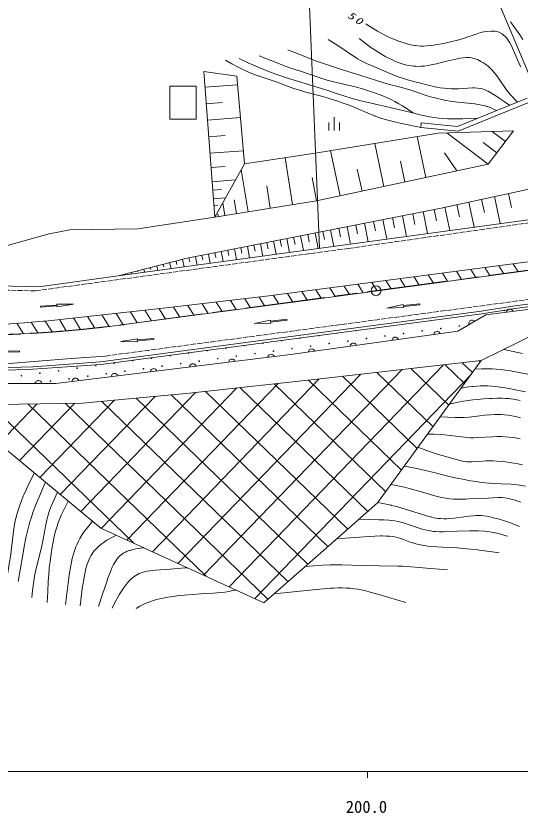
# Model space of a CAD drawing. Units: millimetres, scale not verified. Extents: x -66348 to 573652, y -123902 to 236098.
# Drawn here: x 108611 to 184665, y 54812 to 174975 of the extents above; entities that cross this region are included whole.
import ezdxf
from ezdxf.enums import TextEntityAlignment as Align

# ---------------------------------------------------------------- set-up
doc = ezdxf.new("R2010")
doc.units = ezdxf.units.MM
doc.header["$LTSCALE"] = 1000
doc.linetypes.add('CHAIN', pattern=[18.5, 12, -1.5, 3.5, -1.5])
doc.linetypes.add('USER1', pattern=[1, 0.8, -0.2])
for name, color, linetype, lineweight in [('M-BGD', 7, 'Continuous', 13), ('M-BMK-LINE', 2, 'Continuous', 13), ('M-BMK-SRVR', 3, 'Continuous', 13), ('M-STR-STRC', 7, 'Continuous', 13), ('M-TTL-BAND', 7, 'Continuous', 13)]:
    doc.layers.add(name, color=color, linetype=linetype, lineweight=lineweight)
doc.styles.add('ＭＳ ゴシック', font='')
doc.styles.get('ＭＳ ゴシック').set_extended_font_data('MS Gothic')

# ---------------------------------------------------------------- blocks, each defined once
blk = doc.blocks.new('BUHIN2')
at = {"color": 7, "linetype": 'Continuous', "lineweight": 13}
blk.add_lwpolyline([(0, 500), (115, 460), (212, 400), (322, 305), (382, 195), (418, 78), (418, -78), (382, -195), (322, -305), (212, -402), (115, -462), (0, -500)], dxfattribs=at)
blk = doc.blocks.new('BUHIN8')
at = {"color": 7, "linetype": 'Continuous', "lineweight": 13}
for p, q in [((-800, 205), (-800, -995)), ((0, 1000), (0, -1000)), ((800, 205), (800, -995))]:
    blk.add_line(p, q, dxfattribs=at)
blk = doc.blocks.new('BUHIN1')
at = {"color": 3, "linetype": 'Continuous', "lineweight": 13}
for radius in [750, 22.5]:
    blk.add_circle((0, 0), radius, dxfattribs=at)

msp = doc.modelspace()

# ---------------------------------------------------------------- linework, layer by layer
at = {"layer": 'M-BGD'}
for p, q in [((138607, 144649), (136933, 166608)), ((136933, 166608), (141944, 165918)), ((141944, 165918), (143101, 152681)), ((135820, 164398), (131827, 164398)), ((131827, 164398), (131827, 159417)), ((135820, 159417), (135820, 164398)), ((137116, 164215), (142060, 164592)), ((175229, 158312), (185758, 162605)), ((137304, 161743), (139790, 161932)), ((175333, 157598), (185813, 161872)), ((131827, 159417), (135820, 159417)), ((137493, 159271), (142492, 159652)), ((169684, 158155), (169753, 158852)), ((169753, 158852), (175229, 158312)), ((169684, 158155), (175333, 157598)), ((172329, 157303), (183654, 157659)), ((183654, 157659), (179829, 152612)), ((182446, 156065), (180475, 157559)), ((137683, 156771), (140197, 156963)), ((153747, 154275), (172329, 157303)), ((170455, 150618), (169143, 156784)), ((179831, 152615), (173594, 157342)), ((164135, 149273), (162758, 155743)), ((181139, 154340), (179086, 155895)), ((137874, 154272), (142929, 154657)), ((143101, 152681), (153747, 154275)), ((157503, 147862), (156058, 154651)), ((175144, 151615), (173256, 154339)), ((138607, 144649), (143101, 152681)), ((143101, 152681), (138607, 144649)), ((150340, 146527), (149208, 153595)), ((179829, 152612), (153938, 147103)), ((167295, 149945), (166623, 153104)), ((138037, 152123), (140185, 152287)), ((143625, 145453), (142609, 151801)), ((160819, 148567), (160113, 151882)), ((138201, 149975), (141738, 150245)), ((153938, 147103), (153286, 150613)), ((172760, 146016), (194178, 150618)), ((146982, 145990), (146445, 149344)), ((146780, 132769), (277067, 149883)), ((138299, 148693), (139642, 148795)), ((182897, 148194), (183352, 146075)), ((138397, 147411), (140231, 147551)), ((153938, 147103), (138607, 144649)), ((140133, 144894), (139824, 146824)), ((141879, 145173), (141548, 147243)), ((176930, 146912), (177742, 143130)), ((178868, 147329), (179290, 145364)), ((180807, 147745), (181683, 143667)), ((195929, 145609), (124047, 135809)), ((134453, 138438), (172760, 146016)), ((138473, 146414), (139059, 146458)), ((170027, 145476), (170681, 142167)), ((171681, 145803), (172033, 144101)), ((173334, 146140), (174087, 142631)), ((175132, 146526), (175523, 144703)), ((127024, 142895), (138607, 144649)), ((139146, 144736), (139092, 145076)), ((163959, 144275), (164542, 141330)), ((165432, 144567), (165732, 143050)), ((166905, 144858), (167522, 141736)), ((168466, 145167), (168784, 143559)), ((158558, 143207), (159076, 140585)), ((159869, 143466), (160136, 142116)), ((161180, 143726), (161730, 140946)), ((162570, 144001), (162853, 142569)), ((106206, 140056), (113633, 142115)), ((113633, 142115), (116755, 142731)), ((116755, 142731), (127024, 142895)), ((151547, 141820), (151982, 139617)), ((152648, 142038), (152872, 140904)), ((153749, 142256), (154211, 139921)), ((154916, 142487), (155154, 141284)), ((156084, 142717), (156573, 140243)), ((157321, 142962), (157573, 141688)), ((145484, 140621), (145848, 138781)), ((146473, 140816), (146661, 139867)), ((147462, 141012), (147849, 139054)), ((148465, 141210), (148665, 140201)), ((149469, 141409), (149880, 139331)), ((150508, 141614), (150719, 140544)), ((139593, 139455), (139887, 137968)), ((140578, 139650), (140731, 138877)), ((141563, 139845), (141881, 138240)), ((142546, 140039), (142711, 139208)), ((143529, 140234), (143870, 138511)), ((144507, 140427), (144683, 139537)), ((124047, 135809), (134453, 138438)), ((133737, 138257), (134013, 137167)), ((134707, 138489), (134840, 137893)), ((135686, 138682), (135934, 137429)), ((136664, 138876), (136793, 138220)), ((137641, 139069), (137912, 137699)), ((138617, 139262), (138758, 138548)), ((128885, 137031), (128954, 136759)), ((129854, 137276), (130019, 136623)), ((130826, 137522), (130922, 137140)), ((131797, 137767), (132018, 136895)), ((132767, 138012), (132891, 137522)), ((180101, 135836), (179347, 137047)), ((182230, 136123), (181481, 137327)), ((184361, 136410), (183616, 137607)), ((124047, 135809), (112080, 134117)), ((125986, 136299), (126041, 136080)), ((126951, 136543), (126993, 136379)), ((127917, 136786), (128027, 136351)), ((171589, 134689), (170819, 135927)), ((173716, 134975), (172950, 136206)), ((175843, 135262), (175082, 136486)), ((177972, 135549), (177214, 136767)), ((112080, 134117), (90648, 134669)), ((163092, 133544), (162306, 134808)), ((165215, 133830), (164433, 135088)), ((167339, 134116), (166561, 135367)), ((169464, 134402), (168690, 135647)), ((152524, 132123), (151719, 133418)), ((154658, 132407), (153855, 133698)), ((156789, 132694), (155990, 133979)), ((158920, 132982), (158126, 134259)), ((160971, 133258), (160181, 134529)), ((130807, 130907), (146780, 132769)), ((143990, 130988), (143146, 132345)), ((146120, 131271), (145296, 132596)), ((148257, 131556), (147448, 132856)), ((150391, 131840), (149584, 133137)), ((198353, 133180), (184217, 131341)), ((184269, 130945), (198405, 132783)), ((112308, 131222), (114801, 131400)), ((112319, 131072), (112308, 131222)), ((114812, 131250), (112319, 131072)), ((114801, 131400), (114791, 131549)), ((114791, 131549), (117300, 131503)), ((114823, 131100), (114812, 131250)), ((117300, 131503), (114823, 131100)), ((133317, 129569), (132371, 131089)), ((135457, 129853), (134531, 131341)), ((137590, 130137), (136685, 131592)), ((139725, 130421), (138840, 131843)), ((141858, 130704), (140993, 132094)), ((164564, 130937), (167021, 131452)), ((167074, 131005), (164564, 130937)), ((167021, 131452), (167039, 131303)), ((167039, 131303), (169522, 131594)), ((169539, 131445), (167056, 131154)), ((167056, 131154), (167074, 131005)), ((169522, 131594), (169539, 131445)), ((184204, 131339), (178807, 130456)), ((193992, 131750), (179483, 129902)), ((113095, 128986), (130807, 130907)), ((178819, 130458), (121367, 122816)), ((121420, 122420), (178872, 130061)), ((122660, 128169), (121579, 129906)), ((124788, 128431), (123725, 130139)), ((126911, 128716), (125880, 130373)), ((129045, 129000), (128045, 130608)), ((131180, 129284), (130210, 130842)), ((179483, 129902), (175290, 127447)), ((178872, 130061), (184269, 130945)), ((109741, 127075), (108767, 128640)), ((111900, 127199), (110900, 128807)), ((114060, 127347), (113044, 128980)), ((116214, 127518), (115161, 129210)), ((118366, 127712), (117290, 129441)), ((120515, 127929), (119430, 129673)), ((144532, 128631), (146992, 129127)), ((147041, 128680), (144532, 128631)), ((146992, 129127), (147009, 128978)), ((147009, 128978), (149494, 129251)), ((149510, 129102), (147025, 128829)), ((147025, 128829), (147041, 128680)), ((149494, 129251), (149510, 129102)), ((178796, 123011), (191555, 129297)), ((120517, 127923), (120517, 127933)), ((122659, 128167), (122659, 128177)), ((175290, 127447), (150051, 123916)), ((124425, 125879), (126899, 126301)), ((126899, 126301), (126911, 126151)), ((126911, 126151), (129403, 126348)), ((129415, 126198), (126923, 126001)), ((129403, 126348), (129415, 126198)), ((126935, 125852), (124425, 125879)), ((126923, 126001), (126935, 125852)), ((106642, 124439), (109142, 124485)), ((109145, 124335), (106645, 124289)), ((109142, 124485), (109145, 124335)), ((150051, 123916), (114632, 119585)), ((121392, 122819), (111148, 122103)), ((154953, 120324), (178796, 123011)), ((178796, 123011), (163165, 101554)), ((175936, 122689), (177477, 121201)), ((178514, 122980), (178666, 122833)), ((111163, 122103), (96215, 121626)), ((96228, 121226), (111176, 121704)), ((111176, 121704), (121420, 122420)), ((136917, 90672), (166863, 121666)), ((140776, 88910), (173105, 122370)), ((168203, 121817), (173910, 116304)), ((173359, 122399), (176288, 119568)), ((129199, 94198), (154381, 120261)), ((133058, 92435), (160621, 120963)), ((134810, 118113), (154953, 120324)), ((144635, 87147), (177291, 120946)), ((157893, 120655), (169154, 109775)), ((163048, 121236), (171532, 113040)), ((114632, 119585), (98799, 119558)), ((125340, 95960), (148159, 119578)), ((147562, 119513), (164398, 103246)), ((152731, 120080), (166776, 106511)), ((118382, 100272), (135715, 118212)), ((118657, 116622), (134810, 118113)), ((121481, 97723), (141937, 118895)), ((132009, 117854), (155687, 94976)), ((137224, 118377), (158701, 97627)), ((142393, 118945), (161714, 100277)), ((99092, 116286), (118657, 116622)), ((109128, 107964), (117474, 116602)), ((112212, 105400), (123486, 117068)), ((115297, 102836), (129592, 117631)), ((116060, 116578), (146615, 87055)), ((121499, 116884), (149640, 89695)), ((126754, 117369), (152665, 92334)), ((121410, 97756), (99116, 116285)), ((104748, 116383), (126374, 95488)), ((106043, 110528), (111818, 116505)), ((110404, 116480), (137292, 90501)), ((163165, 101554), (155002, 94373)), ((146004, 86522), (121410, 97756)), ((155002, 94373), (146004, 86522))]:
    msp.add_line(p, q, dxfattribs=at)
at = {"layer": 'M-BGD', "linetype": 'USER1'}
for p, q in [((158740, 139928), (194992, 145046)), ((111505, 133530), (158740, 139928)), ((95832, 133957), (111505, 133530)), ((122065, 123702), (188839, 132615))]:
    msp.add_line(p, q, dxfattribs=at)
at = {"layer": 'M-BGD'}
for points in [[(161387, 173803), (162264, 173238), (163150, 172691), (163704, 172372), (164267, 172070), (164553, 171927), (165077, 171684), (165611, 171458), (166219, 171225), (166844, 171007), (166967, 170966), (167484, 170804), (168005, 170663), (168395, 170575), (168797, 170507), (168867, 170497), (169252, 170460), (169640, 170442), (170099, 170443), (170568, 170465), (170977, 170497), (171604, 170567), (172228, 170657), (172887, 170772), (173552, 170909), (174376, 171107), (175246, 171337), (176109, 171586), (176804, 171806), (177503, 172049), (177682, 172115), (178188, 172302), (178708, 172474), (178948, 172537), (179259, 172595), (179583, 172634), (180285, 172678), (180595, 172685), (180913, 172672), (181175, 172631), (181366, 172575), (181560, 172497), (181757, 172395), (181952, 172270), (182184, 172092), (182383, 171908), (182567, 171710), (182756, 171477), (182934, 171224), (183122, 170915), (183299, 170587), (183520, 170122), (184017, 168954), (184528, 167803), (184599, 167660), (184784, 167308)], [(183199, 174093), (184614, 172130), (185101, 171447)], [(155732, 171405), (156917, 170662), (158093, 169902), (158806, 169419), (159477, 168950), (160159, 168499), (160682, 168195), (161092, 167990), (161520, 167799), (162614, 167352), (164572, 166509), (165409, 166155), (166252, 165820), (166449, 165747), (167062, 165539), (167691, 165347), (168769, 165051), (169853, 164775), (170202, 164686), (171017, 164483), (171844, 164297), (172079, 164251), (172631, 164159), (173195, 164085), (173733, 164034), (174282, 164003), (174801, 163994), (175330, 164005), (175370, 164006), (177465, 164115), (177846, 164118), (178225, 164101), (178716, 164034), (178985, 163967), (179249, 163881), (179553, 163758), (179852, 163615), (180261, 163392), (180669, 163146), (180729, 163109), (181514, 162602), (182281, 162084), (183095, 161519)], [(160383, 171568), (161267, 170897), (162162, 170242), (162804, 169800), (163350, 169448), (163907, 169114), (164431, 168823), (164964, 168549), (165306, 168386), (165790, 168172), (166291, 167973), (167183, 167678), (167599, 167571), (168018, 167484), (168570, 167406), (168949, 167380), (169339, 167374), (169760, 167389), (170190, 167424), (170855, 167515), (171465, 167631), (172070, 167766), (173358, 168086), (175153, 168494), (175610, 168595), (176071, 168675), (176486, 168712), (176754, 168711), (177033, 168689), (177320, 168646), (177615, 168581), (177916, 168494), (178220, 168384), (178471, 168277), (178769, 168130), (179064, 167962), (179348, 167776), (179629, 167569), (179858, 167379), (180145, 167114), (180424, 166827), (180715, 166498), (180997, 166149), (181409, 165584), (182551, 163898), (182853, 163514), (183176, 163135), (184255, 161992)], [(149653, 169882), (151034, 169304), (152423, 168745), (152917, 168556), (153959, 168175), (155017, 167810), (158051, 166822), (160513, 166024), (162991, 165242), (164783, 164714), (166402, 164275), (168015, 163817), (168625, 163626), (170665, 162946), (171333, 162744), (172006, 162561), (172841, 162368), (173477, 162242), (174126, 162135), (175255, 161994), (177839, 161722), (178354, 161645), (178876, 161547), (179265, 161455), (179658, 161341), (179743, 161314), (180145, 161165), (180550, 160995), (181142, 160723)], [(140220, 168295), (141181, 167755), (142149, 167233), (142756, 166928), (143370, 166642), (143589, 166546), (144206, 166294), (144832, 166060), (148002, 164979), (149311, 164484), (150634, 164005), (150691, 163987), (151427, 163763), (152168, 163558), (153929, 163099), (154911, 162825), (155887, 162532), (157037, 162159), (157954, 161845), (158865, 161513), (159713, 161183), (160564, 160830), (160692, 160775), (161710, 160331), (162744, 159902), (162781, 159887), (163352, 159678), (163938, 159484), (164896, 159208), (165728, 159001), (166565, 158814), (167795, 158555), (169685, 158155)], [(142303, 168551), (143662, 167921), (145038, 167305), (146382, 166746), (147258, 166411), (148142, 166095), (149287, 165710), (150450, 165341), (155338, 163839), (157263, 163200), (159192, 162581), (159699, 162432), (160625, 162187), (161565, 161958), (166311, 160885), (168036, 160448), (169774, 160029), (170273, 159923), (170980, 159790), (171690, 159677), (172364, 159590), (173040, 159523), (173696, 159478), (174394, 159452), (175102, 159446), (176009, 159463), (176928, 159500), (178336, 159578)], [(145325, 168982), (146717, 168399), (148117, 167834), (149248, 167408), (150389, 167012), (151547, 166632), (153171, 166100), (154363, 165697), (155561, 165312), (155973, 165193), (156793, 164977), (157619, 164779), (159976, 164232), (160737, 164026), (161492, 163800), (162252, 163553), (163015, 163282), (163258, 163191), (163940, 162925), (164622, 162636), (165195, 162372), (165759, 162091), (166381, 161750), (166927, 161421), (167472, 161069), (168577, 160312)], [(107038, 128517), (109862, 128724), (112696, 128953), (113095, 128986)], [(182231, 124704), (185048, 124098)], [(107000, 122548), (111975, 122929), (116960, 123311), (122065, 123702)], [(177874, 121746), (178822, 121774), (179780, 121783), (180458, 121765), (181076, 121726), (181692, 121667), (182447, 121572), (183199, 121457), (183703, 121371), (187712, 120630)], [(175775, 118865), (176563, 118996), (177364, 119109), (177583, 119134), (178120, 119180), (178669, 119207), (179239, 119214), (179809, 119200), (180399, 119166), (180997, 119111), (181315, 119074), (182007, 118974), (182696, 118855), (185468, 118291)], [(174030, 116469), (175086, 116694), (176146, 116899), (176835, 117012), (177537, 117105), (178241, 117178), (179128, 117247), (180018, 117296), (180458, 117314), (181211, 117338), (181963, 117341), (182482, 117324), (182999, 117288), (183226, 117264), (183689, 117197), (184158, 117108), (184673, 116989)], [(172635, 114553), (173744, 114493), (174863, 114453), (175552, 114447), (176240, 114462), (176976, 114505), (177772, 114586), (178577, 114689), (179353, 114787), (180138, 114867), (180835, 114904), (181313, 114906), (181801, 114887), (182319, 114846), (182846, 114783), (183411, 114695), (183983, 114585), (184717, 114416)], [(170725, 111931), (171714, 111905), (172703, 111858), (173281, 111813), (174980, 111608), (176678, 111424), (177125, 111401), (177681, 111395), (178248, 111409), (180488, 111539), (181159, 111556), (181839, 111554), (182419, 111533), (182997, 111492), (183513, 111437), (184037, 111360), (184194, 111333), (184686, 111238)], [(169339, 109921), (171150, 109257), (172030, 108967), (172917, 108697), (174862, 108140), (175415, 107987), (175970, 107854), (176303, 107794), (176648, 107752), (176687, 107749), (177033, 107734), (177381, 107740), (178990, 107879), (179511, 107909), (180032, 107918), (180602, 107907), (181182, 107875), (181830, 107818), (182486, 107740), (183032, 107662), (183705, 107560), (184385, 107436), (185041, 107297)], [(167215, 107113), (169116, 106731), (170392, 106441), (171673, 106129), (173750, 105622), (174850, 105371), (175964, 105139), (177191, 104911), (178008, 104774), (178828, 104658), (179949, 104541), (180875, 104480), (181814, 104437), (183304, 104371), (183940, 104322), (184585, 104252), (185465, 104115)], [(107376, 91043), (107608, 92403), (107820, 93766), (107898, 94340), (108094, 96021), (108311, 97706), (108518, 98845), (108652, 99419), (108806, 99988), (108993, 100601), (109202, 101218), (109455, 101895), (109726, 102564), (109824, 102795), (110194, 103625), (110582, 104446), (111393, 106081)], [(108935, 89704), (109642, 93743), (109873, 95012), (110125, 96288), (110307, 97107), (110509, 97931), (110719, 98689), (110937, 99394), (111176, 100102), (111479, 100926), (111805, 101754), (112306, 102954), (112827, 104149), (113066, 104690)], [(165208, 104358), (166482, 104110), (167210, 103941), (167944, 103751), (169784, 103216), (170788, 102914), (171796, 102632), (172630, 102431), (173150, 102328), (173673, 102244), (174089, 102194), (174606, 102152), (175125, 102130), (175805, 102125), (176485, 102141), (176935, 102158), (178361, 102216), (179797, 102295), (179927, 102304), (180616, 102348), (181306, 102372), (181915, 102359), (182314, 102326), (182720, 102271), (183521, 102103), (183932, 101985), (184346, 101845), (184790, 101673)], [(110988, 87315), (111104, 88377), (111239, 89436), (111426, 90546), (111583, 91278), (111759, 92006), (112233, 93877), (112453, 94850), (112654, 95837), (112906, 97141), (113086, 98056), (113288, 98975), (113432, 99546), (113598, 100120), (113748, 100574), (113940, 101087), (114156, 101604), (114892, 103173)], [(113344, 86574), (113403, 88164), (113482, 89751), (113550, 90727), (113638, 91701), (113647, 91791), (113753, 92702), (113878, 93612), (114084, 94887), (114234, 95706), (114404, 96521), (114550, 97135), (114716, 97742), (115027, 98689), (115233, 99218), (115458, 99739), (115786, 100434), (116137, 101132), (116503, 101834)], [(163219, 101628), (164217, 101431), (165210, 101215), (165287, 101197), (166050, 101003), (166808, 100790), (169945, 99800), (170550, 99613), (171168, 99443), (171919, 99290), (172322, 99234), (172727, 99199), (173174, 99181), (173633, 99183), (174173, 99208), (174715, 99253), (176200, 99445), (176915, 99549), (177629, 99632), (178034, 99660), (178440, 99667), (178817, 99651), (179204, 99615), (179649, 99551), (180093, 99467), (180835, 99290), (181492, 99104), (182141, 98900), (183047, 98588), (183955, 98254), (184562, 98025)], [(116103, 86272), (116343, 88272), (116603, 90273), (116709, 91017), (116833, 91819), (116976, 92618), (117094, 93165), (117230, 93707), (117483, 94517), (117647, 94946), (117830, 95369), (118032, 95784), (118256, 96199), (118627, 96805), (118928, 97239), (119244, 97662), (120164, 98791)], [(160366, 99092), (163339, 99016), (164112, 98999), (164883, 98961), (165330, 98921), (165784, 98859), (165794, 98858), (166223, 98777), (166658, 98673), (167215, 98515), (167778, 98335), (168387, 98126), (169146, 97862), (169909, 97619), (170351, 97498), (170797, 97397), (171158, 97334), (171563, 97281), (171971, 97248), (172512, 97229), (173064, 97230), (173316, 97235), (177037, 97354), (177727, 97361), (178416, 97348), (179294, 97294), (179819, 97238), (180353, 97161), (181174, 96997), (181773, 96842), (182367, 96668), (182777, 96542)], [(118311, 86056), (118455, 87363), (118620, 88679), (118740, 89489), (118881, 90299), (119055, 91148), (119179, 91668), (119323, 92182), (119448, 92564), (119596, 92946), (119739, 93263), (119900, 93571), (119995, 93733), (120177, 94008), (120375, 94271), (120604, 94539), (120847, 94794), (121121, 95050), (121415, 95298), (121954, 95692), (122342, 95938), (122749, 96171), (123746, 96688)], [(157000, 96131), (159697, 96364), (161934, 96522), (162758, 96562), (163594, 96581), (163913, 96582), (164447, 96574), (164990, 96545), (165379, 96506), (165775, 96446), (166308, 96324), (166697, 96201), (167081, 96059), (168070, 95671), (168496, 95527), (168928, 95402), (169404, 95287), (169883, 95191), (170208, 95137), (170751, 95057), (171307, 94997), (172104, 94937), (172915, 94896), (174226, 94840), (175185, 94785), (176141, 94710), (177214, 94604), (178294, 94478), (178561, 94444), (180461, 94186), (181530, 94048)], [(121084, 85935), (121684, 87795), (122304, 89651), (122497, 90209), (122721, 90830), (122966, 91453), (123144, 91855), (123345, 92257), (123709, 92868), (123890, 93123), (124094, 93375), (124272, 93566), (124471, 93748), (124685, 93911), (124895, 94041), (125116, 94154), (125401, 94274), (125695, 94375), (125829, 94416), (126256, 94529), (126695, 94624), (127844, 94817)], [(123114, 85710), (123535, 86529), (123978, 87347), (124256, 87821), (124548, 88285), (124857, 88738), (125462, 89522), (125718, 89818), (125989, 90099), (126202, 90294), (126436, 90480), (126452, 90492), (126685, 90647), (126929, 90786), (127201, 90916), (127481, 91028), (127680, 91095), (128007, 91185), (128339, 91256), (128793, 91328), (129262, 91381), (129661, 91418), (131897, 91599), (134136, 91759), (134484, 91784)], [(152251, 91973), (153565, 92085), (154889, 92178), (156035, 92227), (156943, 92237), (157851, 92228), (160687, 92148), (163466, 92105), (166243, 92043), (166981, 92009), (168206, 91930), (169440, 91831), (170564, 91732), (173711, 91455)], [(126754, 85667), (127328, 85992), (127910, 86299), (128262, 86464), (128658, 86628), (129062, 86773), (129530, 86918), (130005, 87044), (130604, 87179), (131207, 87294), (131514, 87347), (132355, 87477), (133196, 87586), (133969, 87670), (135233, 87783), (136507, 87877), (137415, 87929), (138423, 87975), (139438, 88042), (140150, 88122), (140749, 88220), (141354, 88340), (141813, 88436)], [(147555, 87875), (153911, 88507), (155025, 88613), (156141, 88699), (156571, 88723), (157230, 88746), (157891, 88748), (158460, 88731), (159028, 88694), (159633, 88630), (160174, 88549), (160713, 88448), (161385, 88298), (162053, 88128), (163344, 87764), (167427, 86558)]]:
    msp.add_lwpolyline(points, dxfattribs=at)
for centre in [(169891, 127483), (172694, 127862), (175497, 128241), (161482, 126347), (164285, 126726), (167088, 127104), (153073, 125210), (155876, 125589), (158679, 125968), (144664, 124074), (147467, 124453), (150270, 124831), (123453, 122634), (126256, 123013), (133453, 122558), (136255, 122937), (139058, 123316), (141861, 123695), (115044, 121497), (117847, 121876), (120650, 122255), (125044, 121422), (127847, 121801), (130650, 122179), (109438, 120740), (112241, 121118), (116635, 120285), (119438, 120664), (122241, 121043), (113832, 119906)]:
    msp.add_circle(centre, 50, dxfattribs=at)
for centre, start, end in [((179512, 130211), 251.80956, 306.78623), ((182315, 130590), 145.44817, 53.14762), ((168300, 128695), 240.73887, 314.41294), ((171103, 129074), 254.56003, 300.59178), ((159891, 127559), 213.69168, 341.46013), ((162694, 127938), 221.64823, 333.50358), ((165497, 128317), 230.44233, 324.70948), ((151482, 126422), 192.16613, 2.98568), ((154285, 126801), 199.11762, 356.03419), ((157088, 127180), 206.24693, 348.90488), ((143073, 125286), 171.30802, 23.84379), ((145876, 125665), 178.36459, 16.78722), ((148679, 126043), 185.28211, 9.8697), ((131862, 123770), 138.08183, 57.06998), ((134665, 124149), 147.76274, 47.38907), ((137468, 124528), 156.22797, 38.92384), ((140270, 124907), 163.9864, 31.16541), ((129059, 123392), 125.8863, 69.26551)]:
    msp.add_arc(centre, 50, start, end, dxfattribs=at)
at = {"layer": 'M-BMK-LINE', "linetype": 'CHAIN'}
msp.add_line((124919, 128451), (217346, 140855), dxfattribs=at)
at = {"layer": 'M-BMK-LINE'}
for p, q in [((154614, 132401), (217346, 140855)), ((124919, 128451), (154614, 132401))]:
    msp.add_line(p, q, dxfattribs=at)
at = {"layer": 'M-BMK-LINE', "linetype": 'CHAIN'}
msp.add_arc((99942, 316803), 190000, 256.55139, 277.55402, dxfattribs=at)
at = {"layer": 'M-BMK-LINE'}
msp.add_arc((99330, 326804), 200000, 270.67546, 277.58737, dxfattribs=at)
at = {"layer": 'M-STR-STRC'}
for p, q in [((154420, 139950), (152834, 177885)), ((194394, 146262), (180725, 178653))]:
    msp.add_line(p, q, dxfattribs=at)
at = {"layer": 'M-TTL-BAND'}
for p, q in [((-66348, 61097), (472652, 61097)), ((161652, 61098), (161652, 60097))]:
    msp.add_line(p, q, dxfattribs=at)

# ---------------------------------------------------------------- block references
at = {"layer": 'M-BGD'}
msp.add_blockref('BUHIN8', (156604, 158722), dxfattribs=at)
for p, rotation in [((183110, 130364), 97.25904), ((177387, 128674), 120.3501), ((172135, 127006), 97.96347), ((165825, 126123), 97.96347), ((159515, 125240), 97.96347), ((147099, 123555), 96.97119), ((153206, 124357), 97.96347), ((135293, 122112), 96.97119), ((141196, 122833), 96.97119), ((129390, 121390), 96.97119), ((117584, 119946), 96.97119), ((123487, 120668), 96.97119), ((111994, 119581), 90.09982)]:
    msp.add_blockref('BUHIN2', p, dxfattribs=dict(at, rotation=rotation))
at = {"layer": 'M-BMK-SRVR'}
msp.add_blockref('BUHIN1', (162936, 133553), dxfattribs=at)

# ---------------------------------------------------------------- texts
at = {"layer": 'M-BGD', "insert": (158503, 174807), "char_height": 1100, "attachment_point": 7, "rotation": 327.1, "style": 'ＭＳ ゴシック'}
msp.add_mtext('\\T1.33;\\W1.35;\\Q15;50', dxfattribs=at)
at = {"layer": 'M-TTL-BAND', "style": 'ＭＳ ゴシック'}
msp.add_text('200.0', height=1833, dxfattribs=at).set_placement((158371, 54292), align=Align.BOTTOM_LEFT)

doc.saveas('drawing.dxf')
